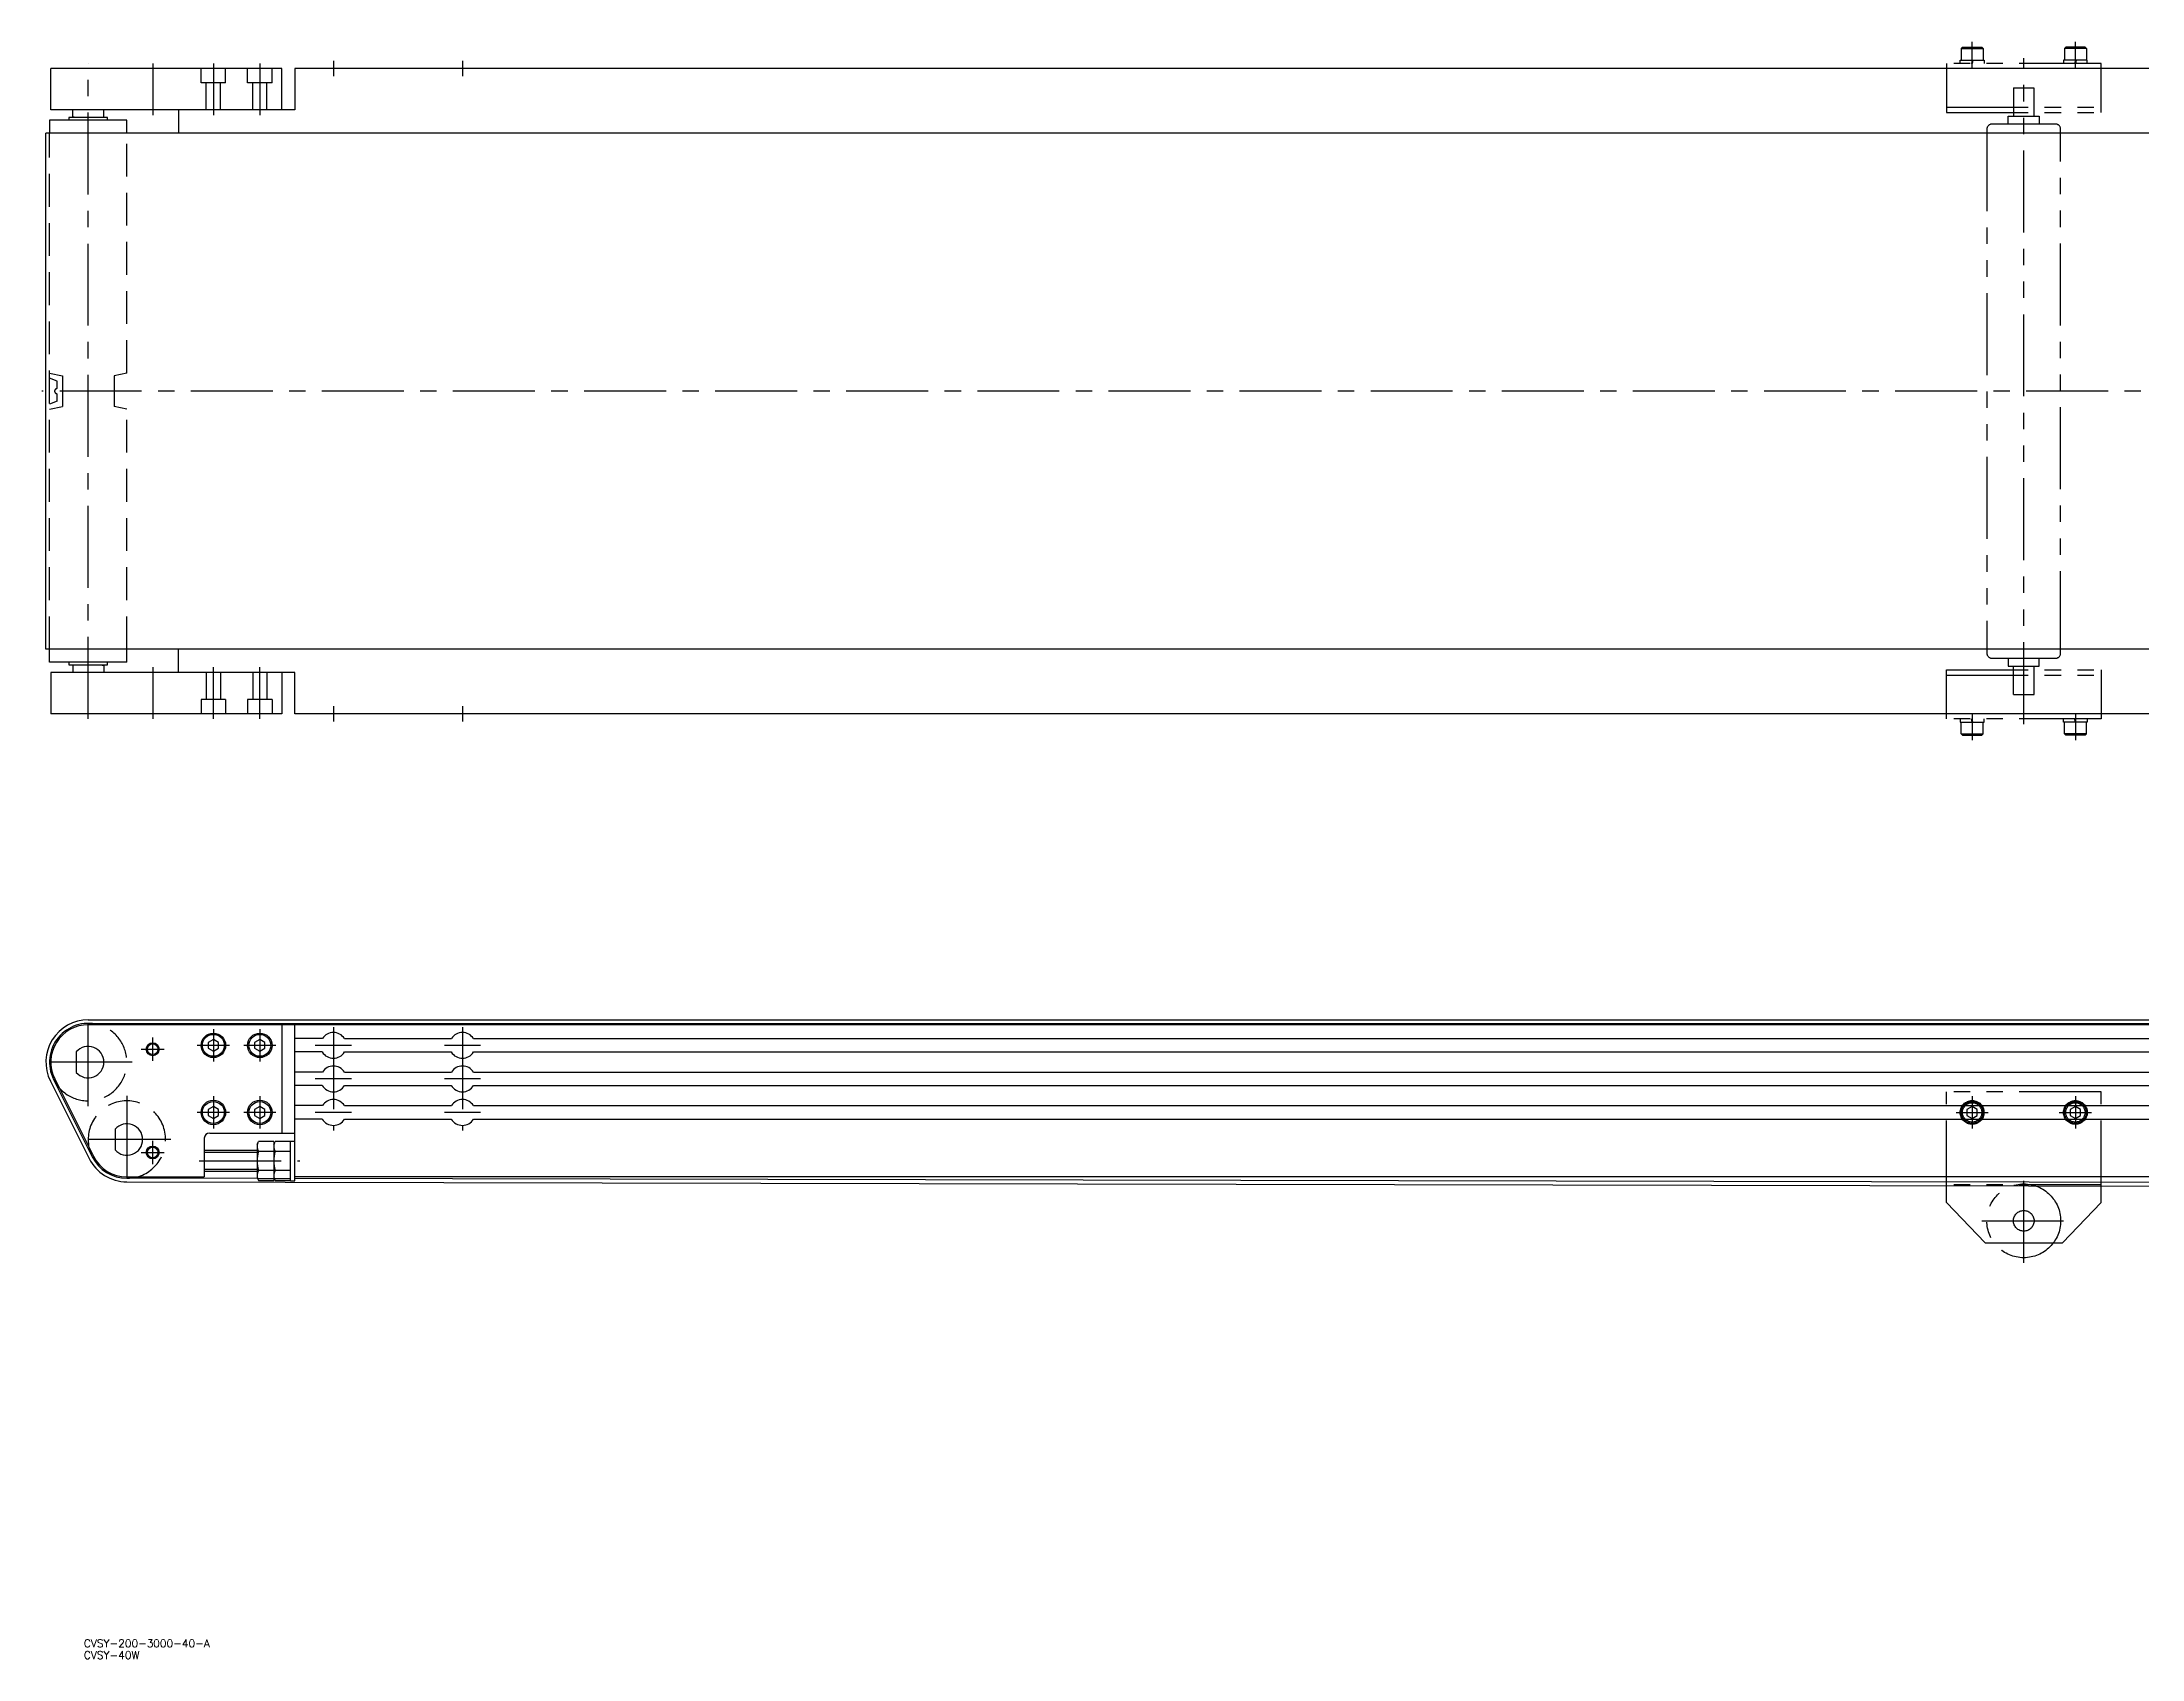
# Model space of a CAD drawing. Extents: x -18 to 3018, y -231 to 396.
# Drawn here: x -18 to 796, y -231 to 395 of the extents above; entities that cross this region are included whole.
import ezdxf

# ---------------------------------------------------------------- set-up
doc = ezdxf.new("R2010")
doc.units = 0
for name, pattern in [('CENTER', [50.8, 31.75, -6.35, 6.35, -6.35]), ('DASHED', [19.05, 12.7, -6.35]), ('PHANTOM', [63.5, 31.75, -6.35, 6.35, -6.35, 6.35, -6.35])]:
    doc.linetypes.add(name, pattern=pattern)
doc.layers.get('0').update_dxf_attribs({"linetype": 'CONTINUOUS'})
doc.layers.add('CENTER', color=1, linetype='CENTER')
doc.styles.get("Standard").update_dxf_attribs({"font": 'txt.shx', "height": 3, "bigfont": 'bigfont.shx'})

# ---------------------------------------------------------------- blocks, each defined once
blk = doc.blocks.new('*U3')
at = {"color": 7, "linetype": 'CONTINUOUS'}
blk.add_text('CVSY-200-3000-40-A', height=3, dxfattribs=at).set_placement((-1.63, -226.74))
blk = doc.blocks.new('*U4')
at = {"color": 7, "linetype": 'CONTINUOUS'}
blk.add_text('CVSY-40W', height=3, dxfattribs=at).set_placement((-1.63, -231.29))

msp = doc.modelspace()

# ---------------------------------------------------------------- linework, layer by layer
at = {"color": 3, "linetype": 'PHANTOM'}
for p, q in [((725.75, 392.8), (726.25, 393.3)), ((725.75, 392.8), (725.75, 388.3)), ((725.75, 392.8), (734.25, 392.8)), ((726.25, 393.3), (733.75, 393.3)), ((730, 385), (730, 395.3)), ((733.75, 393.3), (734.25, 392.8)), ((734.25, 392.8), (734.25, 388.3)), ((766.25, 393.3), (765.75, 392.8)), ((765.75, 392.8), (765.75, 388.3)), ((774.25, 392.8), (765.75, 392.8)), ((773.75, 393.3), (766.25, 393.3)), ((770, 385), (770, 395.3)), ((774.25, 392.8), (773.75, 393.3)), ((774.25, 392.8), (774.25, 388.3)), ((720, 387), (720, 368)), ((780, 387), (720, 387)), ((725.4, 387), (725.4, 388.3)), ((725.4, 388.3), (734.6, 388.3)), ((730, 388.3), (729.71, 387)), ((730.29, 388.3), (730, 387)), ((734.6, 388.3), (734.6, 387)), ((750, 131), (750, 389)), ((765.4, 388.3), (765.4, 387)), ((774.6, 388.3), (765.4, 388.3)), ((770, 388.3), (769.71, 387)), ((770.29, 388.3), (770, 387)), ((774.6, 387), (774.6, 388.3)), ((780, 368), (780, 387)), ((746.07, 377.5), (746.07, 366.5)), ((746.07, 377.5), (753.92, 377.5)), ((753.92, 377.5), (753.92, 366.5)), ((720, 370), (780, 370)), ((720, 368), (780, 368)), ((744, 363.5), (744, 366.5)), ((744, 363.5), (744, 366.5)), ((744, 366.5), (756, 366.5)), ((756, 366.5), (756, 363.5)), ((756, 366.5), (756, 363.5)), ((735.7, 361.5), (735.7, 158.5)), ((762.3, 363.5), (737.7, 363.5)), ((764.3, 158.5), (764.3, 361.5)), ((737.7, 156.5), (762.3, 156.5)), ((744, 156.5), (744, 153.5)), ((756, 153.5), (756, 156.5)), ((720, 152), (780, 152)), ((720, 133), (720, 152)), ((720, 150), (780, 150)), ((744, 153.5), (756, 153.5)), ((746, 142.5), (746, 153.5)), ((754, 142.5), (754, 153.5)), ((780, 152), (780, 133)), ((746, 142.5), (754, 142.5)), ((780, 133), (720, 133)), ((725.4, 133), (725.4, 131.7)), ((725.4, 131.7), (734.6, 131.7)), ((725.75, 127.2), (725.75, 131.7)), ((730, 131.7), (729.71, 133)), ((730, 135), (730, 124.7)), ((730.29, 131.7), (730, 133)), ((734.25, 127.2), (734.25, 131.7)), ((734.6, 131.7), (734.6, 133)), ((765.4, 131.7), (765.4, 133)), ((774.6, 131.7), (765.4, 131.7)), ((765.75, 127.2), (765.75, 131.7)), ((770, 131.7), (769.71, 133)), ((770, 135), (770, 124.7)), ((770.29, 131.7), (770, 133)), ((774.25, 127.2), (774.25, 131.7)), ((774.6, 133), (774.6, 131.7)), ((725.75, 127.2), (726.25, 126.7)), ((725.75, 127.2), (734.25, 127.2)), ((726.25, 126.7), (733.75, 126.7)), ((733.75, 126.7), (734.25, 127.2)), ((766.25, 126.7), (765.75, 127.2)), ((774.25, 127.2), (765.75, 127.2)), ((773.75, 126.7), (766.25, 126.7)), ((774.25, 127.2), (773.75, 126.7)), ((780, -11.5), (720, -11.5)), ((720, -54.34), (720, -11.5)), ((730, -13.25), (730, -25.75)), ((730.29, -15.26), (730.29, -14.91)), ((770, -13.25), (770, -25.75)), ((770.29, -15.26), (770.29, -14.91)), ((780, -54.34), (780, -11.5)), ((723.75, -19.5), (736.25, -19.5)), ((730, -17.19), (728, -18.35)), ((728, -18.35), (728, -20.65)), ((728, -20.65), (730, -21.81)), ((732, -18.35), (730, -17.19)), ((730, -21.81), (732, -20.65)), ((732, -20.65), (732, -18.35)), ((763.75, -19.5), (776.25, -19.5)), ((770, -17.19), (768, -18.35)), ((768, -18.35), (768, -20.65)), ((768, -20.65), (770, -21.81)), ((772, -18.35), (770, -17.19)), ((770, -21.81), (772, -20.65)), ((772, -20.65), (772, -18.35)), ((780, -47.5), (720, -47.5)), ((750, -77.8), (750, -44.14)), ((735, -70), (720, -54.34)), ((765, -70), (780, -54.34)), ((733.7, -61.5), (766.3, -61.5)), ((735, -70), (765, -70))]:
    msp.add_line(p, q, dxfattribs=at)
at = {"color": 7, "linetype": 'CONTINUOUS'}
for p, q in [((-14.5, 369), (-14.5, 385)), ((75, 385), (-14.5, 385)), ((75, 369), (75, 385)), ((2920.01, 385), (80.01, 385)), ((80.01, 385), (80.01, 369)), ((80.01, 369), (-14.5, 369)), ((-6, 366.15), (-6, 369)), ((6, 366.15), (6, 369)), ((35.01, 369), (35.01, 360)), ((3016.4, 360), (-16.4, 360)), ((-16.4, 160), (-16.4, 360)), ((-15, 365), (-15, 360)), ((15, 365), (-15, 365)), ((-7.5, 366), (-7.5, 365)), ((7.5, 366), (-7.5, 366)), ((-5.4, 366.15), (-6, 366.15)), ((-6, 366.15), (6, 366.15)), ((-5.4, 366), (-5.4, 366.15)), ((5.4, 366), (5.4, 366.15)), ((5.4, 366.15), (6, 366.15)), ((7.5, 365), (7.5, 366)), ((15, 360), (15, 365)), ((3016.4, 160), (-16.4, 160)), ((-15, 155), (-15, 160)), ((15, 155), (-15, 155)), ((-7.5, 155), (-7.5, 154)), ((7.5, 154), (7.5, 155)), ((15, 155), (15, 160)), ((35.01, 151), (35.01, 160)), ((80.01, 151), (-14.5, 151)), ((-14.5, 151), (-14.5, 135)), ((-7.5, 154), (7.5, 154)), ((-5.4, 153.85), (-6, 153.85)), ((-6, 153.85), (-6, 151)), ((6, 153.85), (-6, 153.85)), ((-5.4, 154), (-5.4, 153.85)), ((5.4, 154), (5.4, 153.85)), ((5.4, 153.85), (6, 153.85)), ((6, 153.85), (6, 151)), ((75, 151), (75, 135)), ((80.01, 135), (80.01, 151)), ((75, 135), (-14.5, 135)), ((2920.01, 135), (80.01, 135)), ((0, 16.4), (3000, 16.4)), ((0, 15), (3000, 15)), ((3000, 14.5), (0, 14.5)), ((48.5, 8.81), (46.5, 7.65)), ((50.5, 7.65), (48.5, 8.81)), ((66.5, 8.81), (64.5, 7.65)), ((68.5, 7.65), (66.5, 8.81)), ((75, 14.5), (75, -27.5)), ((80.01, -44.5), (80.01, 14.5)), ((90.75, 9.13), (80.01, 9.13)), ((99.25, 9.13), (140.75, 9.13)), ((149.25, 9.13), (1362.33, 9.13)), ((-4.6, 4.01), (-4.6, -4.01)), ((46.5, 7.65), (46.5, 5.35)), ((46.5, 5.35), (48.5, 4.19)), ((48.5, 4.19), (50.5, 5.35)), ((50.5, 5.35), (50.5, 7.65)), ((64.5, 7.65), (64.5, 5.35)), ((64.5, 5.35), (66.5, 4.19)), ((66.5, 4.19), (68.5, 5.35)), ((68.5, 5.35), (68.5, 7.65)), ((90.71, 3.93), (80.01, 3.93)), ((99.29, 3.93), (140.71, 3.93)), ((149.29, 3.93), (1360.13, 3.93)), ((-14.67, -7.33), (0.33, -37.33)), ((-13.42, -6.71), (1.58, -36.71)), ((-12.97, -6.48), (2.03, -36.48)), ((90.75, -3.87), (80.01, -3.87)), ((99.25, -3.87), (140.75, -3.87)), ((149.25, -3.87), (1360.01, -3.87)), ((90.71, -9.07), (80.01, -9.07)), ((99.29, -9.07), (140.71, -9.07)), ((149.29, -9.07), (1360.01, -9.07)), ((48.5, -17.19), (46.5, -18.35)), ((46.5, -18.35), (46.5, -20.65)), ((46.5, -20.65), (48.5, -21.81)), ((50.5, -18.35), (48.5, -17.19)), ((48.5, -21.81), (50.5, -20.65)), ((50.5, -20.65), (50.5, -18.35)), ((66.5, -17.19), (64.5, -18.35)), ((64.5, -18.35), (64.5, -20.65)), ((64.5, -20.65), (66.5, -21.81)), ((68.5, -18.35), (66.5, -17.19)), ((66.5, -21.81), (68.5, -20.65)), ((68.5, -20.65), (68.5, -18.35)), ((90.75, -16.87), (80.01, -16.87)), ((90.71, -22.07), (80.01, -22.07)), ((99.25, -16.87), (140.75, -16.87)), ((99.29, -22.07), (140.71, -22.07)), ((149.25, -16.87), (1360.01, -16.87)), ((149.29, -22.07), (1360.01, -22.07)), ((10.4, -25.99), (10.4, -34.01)), ((44.99, -29.5), (44.99, -44.5)), ((47.1, -27.5), (80.01, -27.5)), ((65.41, -31.8), (65.99, -30.79)), ((65.41, -31.8), (65.41, -44.8)), ((71.91, -30.79), (65.99, -30.79)), ((71.91, -30.79), (71.91, -45.81)), ((71.91, -31.8), (72.49, -30.79)), ((78.41, -30.79), (72.49, -30.79)), ((78.41, -30.6), (80.01, -30.6)), ((78.41, -46), (78.41, -30.6)), ((80.01, -46), (80.01, -30.6)), ((65.41, -34.3), (45, -34.3)), ((65.99, -34.55), (71.91, -34.55)), ((72.49, -34.55), (78.41, -34.55)), ((65.58, -45.1), (14.97, -45)), ((14.97, -46.4), (1360.01, -49.19)), ((15, -44.5), (44.99, -44.5)), ((45, -42.3), (65.41, -42.3)), ((65.41, -44.8), (65.99, -45.81)), ((71.91, -42.05), (65.99, -42.05)), ((65.99, -45.81), (71.91, -45.81)), ((71.91, -44.8), (72.49, -45.81)), ((78.41, -42.05), (72.49, -42.05)), ((72.49, -45.81), (78.41, -45.81)), ((78.41, -46), (80.01, -46)), ((1360.01, -44.5), (80.01, -44.5)), ((1360.01, -47.79), (80.01, -45.13))]:
    msp.add_line(p, q, dxfattribs=at)
at = {"color": 3, "linetype": 'DASHED'}
for p, q in [((43.75, 379.5), (43.75, 385)), ((53.25, 379.5), (53.25, 385)), ((61.75, 379.5), (61.75, 385)), ((71.25, 379.5), (71.25, 385)), ((53.25, 379.5), (43.75, 379.5)), ((45.75, 369), (45.75, 379.5)), ((51.25, 369), (51.25, 379.5)), ((71.25, 379.5), (61.75, 379.5)), ((63.75, 369), (63.75, 379.5)), ((69.25, 369), (69.25, 379.5)), ((-15, 160), (-15, 360)), ((15, 267), (15, 360)), ((-15, 267), (-10, 265.9)), ((-12, 263.9), (-15, 265)), ((-12, 261), (-12, 263.9)), ((-10, 265.9), (-10, 254.1)), ((15, 267), (10, 265.9)), ((10, 265.9), (10, 254.1)), ((-12, 256.1), (-15, 255)), ((-15, 253), (-10, 254.1)), ((-12, 256.1), (-12, 259)), ((15, 253), (10, 254.1)), ((15, 160), (15, 253)), ((45.75, 151), (45.75, 140.5)), ((51.25, 151), (51.25, 140.5)), ((63.75, 151), (63.75, 140.5)), ((69.25, 151), (69.25, 140.5)), ((53.25, 140.5), (43.75, 140.5)), ((43.75, 140.5), (43.75, 135)), ((53.25, 140.5), (53.25, 135)), ((71.25, 140.5), (61.75, 140.5)), ((61.75, 140.5), (61.75, 135)), ((71.25, 140.5), (71.25, 135)), ((65.58, -45.1), (80.01, -45.13))]:
    msp.add_line(p, q, dxfattribs=at)
at = {"color": 3, "linetype": 'CONTINUOUS'}
for p, q in [((65.41, -34.98), (45, -34.98)), ((65.41, -41.62), (45, -41.62))]:
    msp.add_line(p, q, dxfattribs=at)
at = {"color": 7, "linetype": 'CONTINUOUS'}
for centre, radius in [((48.5, 6.5), 4.75), ((48.5, 6.5), 4.25), ((66.5, 6.5), 4.75), ((66.5, 6.5), 4.25), ((25, 5), 2.07), ((48.5, -19.5), 4.75), ((48.5, -19.5), 4.25), ((66.5, -19.5), 4.75), ((66.5, -19.5), 4.25), ((25, -35), 2.07)]:
    msp.add_circle(centre, radius, dxfattribs=at)
at = {"color": 3, "linetype": 'CONTINUOUS'}
for centre in [(25, 5), (25, -35)]:
    msp.add_circle(centre, 2.5, dxfattribs=at)
at = {"color": 3, "linetype": 'PHANTOM'}
for centre, radius in [((730, -19.5), 4.6), ((730, -19.5), 4.25), ((730, -19.5), 3.75), ((770, -19.5), 4.6), ((770, -19.5), 4.25), ((770, -19.5), 3.75), ((750, -61.5), 14.3), ((750, -61.5), 4)]:
    msp.add_circle(centre, radius, dxfattribs=at)
for centre, start, end in [((737.7, 361.5), 90, 180), ((737.7, 361.5), 90, 180), ((762.3, 361.5), 0, 90), ((762.3, 361.5), 0, 90), ((737.7, 158.5), 180, 270), ((762.3, 158.5), 270, 0)]:
    msp.add_arc(centre, 2, start, end, dxfattribs=at)
at = {"color": 3, "linetype": 'DASHED'}
for centre, radius, start, end in [((-12, 260), 1, 90, 270), ((0, 0), 15, 221.40016, 75.16489), ((15, -30), 15, 284.83511, 191.72994)]:
    msp.add_arc(centre, radius, start, end, dxfattribs=at)
at = {"color": 7, "linetype": 'CONTINUOUS'}
for centre, radius, start, end in [((0, 0), 16.4, 89.99756, 206.56505), ((0, 0), 15, 75.16489, 206.56505), ((0, 0), 14.5, 90, 206.56505), ((95, 6.5), 5, 31.79262, 148.20738), ((145, 6.5), 5, 31.79262, 148.20738), ((0, 0), 6.1, 221.05335, 138.94665), ((95, 6.5), 5, 210.87412, 329.12588), ((145, 6.5), 5, 210.87412, 329.12588), ((0, 0), 15, 206.56505, 221.40016), ((95, -6.5), 5, 31.79262, 148.20738), ((145, -6.5), 5, 31.79262, 148.20738), ((95, -6.5), 5, 210.87412, 329.12588), ((95, -19.5), 5, 31.79262, 148.20738), ((145, -6.5), 5, 210.87412, 329.12588), ((145, -19.5), 5, 31.79262, 148.20738), ((15, -30), 6.1, 221.05335, 138.94665), ((95, -19.5), 5, 210.87412, 329.12588), ((145, -19.5), 5, 210.87412, 329.12588), ((46.99, -29.5), 2, 90, 180), ((68.73, -32.67), 3.32, 154.38425, 214.38425), ((75.23, -32.67), 3.32, 154.38425, 214.38425), ((15, -30), 15, 191.72994, 206.56505), ((15, -30), 16.4, 206.56505, 269.88112), ((15, -30), 15, 206.56505, 270), ((15, -30), 14.5, 206.56505, 270), ((77.83, -38.3), 12.42, 162.41205, 197.58795), ((84.33, -38.3), 12.42, 162.41205, 197.58795), ((15, -30), 15, 270, 284.83511), ((68.73, -43.93), 3.32, 145.61575, 205.61575), ((75.23, -43.93), 3.32, 145.61575, 205.61575)]:
    msp.add_arc(centre, radius, start, end, dxfattribs=at)
at = {"layer": 'CENTER', "color": 1, "linetype": 'CENTER'}
for p, q in [((0, 133), (0, 387)), ((25, 387), (25, 367)), ((48.5, 387), (48.5, 367)), ((66.5, 387), (66.5, 367)), ((95, 388), (95, 382)), ((145, 388), (145, 382)), ((3017.9, 260), (-17.9, 260)), ((25, 153), (25, 133)), ((48.5, 133), (48.5, 153)), ((66.5, 133), (66.5, 153)), ((95, 138), (95, 132)), ((145, 138), (145, 132)), ((0, -17), (0, 17.9)), ((25, 0.5), (25, 9.5)), ((48.5, 12.75), (48.5, 0.25)), ((66.5, 12.75), (66.5, 0.25)), ((95, 13.5), (95, -26.5)), ((95, 13.5), (95, -26.5)), ((145, 13.5), (145, -26.5)), ((17, 0), (-17.9, 0)), ((20.5, 5), (29.5, 5)), ((54.75, 6.5), (42.25, 6.5)), ((72.75, 6.5), (60.25, 6.5)), ((102, 6.5), (88, 6.5)), ((152, 6.5), (138, 6.5)), ((102, -6.5), (88, -6.5)), ((152, -6.5), (138, -6.5)), ((15, -13), (15, -47.9)), ((48.5, -13.25), (48.5, -25.75)), ((66.5, -13.25), (66.5, -25.75)), ((54.75, -19.5), (42.25, -19.5)), ((72.75, -19.5), (60.25, -19.5)), ((102, -19.5), (88, -19.5)), ((152, -19.5), (138, -19.5)), ((32, -30), (-2, -30)), ((25, -39.5), (25, -30.5)), ((20.5, -35), (29.5, -35)), ((43, -38.3), (82.01, -38.3))]:
    msp.add_line(p, q, dxfattribs=at)

# ---------------------------------------------------------------- block references
at = {"color": 7, "linetype": 'CONTINUOUS'}
for name in ['*U3', '*U4']:
    msp.add_blockref(name, (0, 0), dxfattribs=at)

doc.saveas('drawing.dxf')
